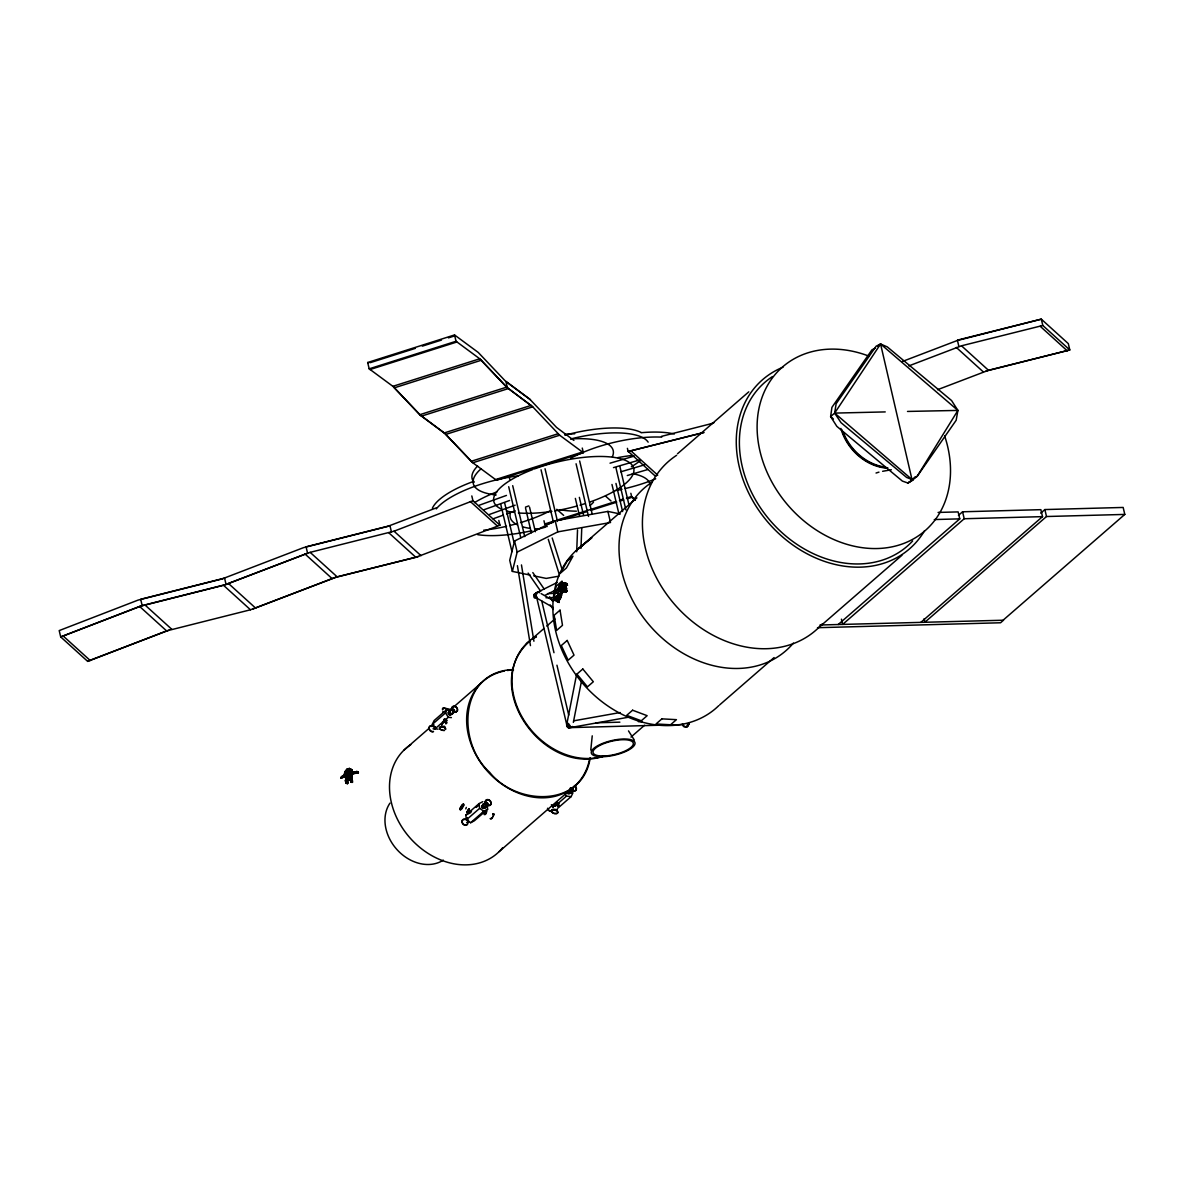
<?xml version="1.0" encoding="UTF-8"?>
<svg xmlns="http://www.w3.org/2000/svg" width="1184" height="1184" viewBox="0 0 1184 1184"><rect width="100%" height="100%" fill="white"/><g stroke="black" fill="none" stroke-linecap="round" stroke-linejoin="round"><path stroke-width="1.5" d="M561.172 594.708L558.685 593.051M351.145 779.176L350.568 778.495L350.168 780.108C355.526 786.872 348.185 774.588 349.961 779.694L351.485 780.404L352.048 778.48M348.732 778.243L346.882 781.854L345.417 781.026L348.155 777.148M352.122 779.708L351.722 775.15L350.582 773.7L351.811 774.943L351.456 776.97L351.234 774.676L352.876 773.996M567.003 792.496L567.876 793.665A1.598 1.273 49.1 0 0 569.83 792.866M345.669 772.649C344.929 774.247 338.757 779.753 342.28 777.488M351.796 776.467L349.65 775.994L349.502 777.858M351.219 778.199C351.382 785.318 351.811 773.196 351.026 773.685M346.379 776.349L350.331 775.209L346.379 776.349C342.324 779.59 345.758 768.283 351.308 772.22C352.24 764.627 349.694 776.556 350.568 770M565.345 589.454C565.538 595.138 567.358 582.069 563.969 590.165C567.195 590.594 566.662 592.799 566.618 590.86M566.337 591.349L565.686 591.734L566.855 591.23M345.639 776.29L341.036 778.243L341.895 776.689M352.492 782.284L352.299 781.381M563.91 592L559.603 588.626L558.478 590.49L559.322 591.171C555.666 592.74 560.21 594.945 557.412 592.962M566.204 591.896L566.1 591.097M347.948 779.235C348.17 783.571 345.077 785.54 346.083 779.916L346.335 782.106M563.392 585.784L561.201 587.072L562.666 587.915L563.643 586.45L562.37 585.947L561.542 586.938L562.282 586.642L561.216 585.814L560.506 587.027L561.616 586.08M341.525 777.459L341.525 777.873M358.264 772.264L357.731 773.152L358.471 772.708M561.468 586.716L560.432 586.968L561.157 585.74M562.637 585.71L560.52 584.171C553.283 600.791 560.15 579.109 563.599 583.372M358.293 772.397L354.534 773.374M565.774 588.981L565.774 587.678L563.939 587.308M568.912 727.065L567.269 726.591L570.2 725.481M576.697 551.774L577.526 529.929M580.974 548.34L581.744 528.316M351.722 775.313L351.5 769.378L352.092 771.11L351.071 772.294M566.07 591.615L565.863 590.801L566.144 591.763M341.229 777.873L341.288 777.104M563.673 588.241L562.356 588.478C560.787 583.312 565.641 589.632 561.246 586.613C560.55 587.634 563.939 584.866 561.512 586.036M350.656 775.949C348.481 775.624 350.05 779.383 349.176 776.734M351.737 775.668L350.79 773.315L351.766 774.721M560.698 586.11L560.535 587.012L560.742 586.258M561.867 587.427L560.239 586.835L561.246 586.317M352.876 772.782L352.906 771.983L353.039 773.566M566.677 591.526L566.692 590.979M348.096 778.983L348.496 776.941M563.969 590.165L566.648 590.609L565.656 590.609M561.926 585.68C563.599 587.826 560.402 586.598 563.051 586.036M347.652 778.909L348.644 777.163M351.47 776.926L351.234 774.676L351.5 775.624M565.863 590.801L565.434 591.556L564.96 590.268L566.529 590.12C564.265 587.205 567.595 588.404 565.39 587.59M346.808 778.465C346.29 777.03 344.056 782.18 346.882 781.854L346.779 781.899M341.125 777.089L343.789 775.609M346.039 777.503L346.113 776.452L345.343 777.71M349.058 770.014C348.584 772.752 344.884 772.427 348.94 770.71M350.168 775.15L352.033 775.594L351.544 772.397M348.836 778.125L347.622 776.645L346.379 777.755M565.76 591.748L565.715 590.89M353.616 772.353L357.08 771.42L358.293 772.752M560.639 586.48L560.905 586.361M556.51 600.303C550.871 595.404 558.67 606.09 561.157 596.736M590.772 750.094L592.237 735.841M351.026 772.649L351.855 770.547M565.538 590.594L565.848 591.763M349.25 769.482L349.428 768.682C352.358 769.186 351.5 773.966 351.618 769.482M351.352 776.926L351.929 775.032L350.79 773.315M344.692 774.04C343.079 773.818 347.578 768.816 347.09 769.26L349.339 768.446L349.739 769.23M346.542 772.19L346.616 771.45M351.16 774.721L351.219 775.476M351.929 775.032L351.781 770.31M565.671 587.16L564.872 584.422M557.442 601.235L557.427 600.007M358.101 772.264L357.923 772.072M356.872 771.938L357.775 771.998L356.443 771.82M351.396 776.882L351.855 775.698M557.901 600.688L557.161 599.74L560.506 594.501M352.048 772.234L350.39 769.2M346.72 777.636L346.512 776.808M351.352 775.816L352.151 774.543M341.125 777.977L341.007 778.066M346.705 770.947L347.001 769.186L349.413 768.52M349.162 770.162L349.339 768.446M564.117 584.896L564.28 583.046L566.84 584.215L564.457 584.837M565.508 583.771L567.018 583.875L566.366 585.281M566.855 584.422L563.969 583.549M352.107 774.588L351.574 772.826L352.462 771.909M350.642 780.345L350.479 779.324L351.411 779.353L349.739 778.717M561.497 584.659L562.03 581.122L556.154 586.228L553.994 600.406L556.347 598.364M590.224 757.79C582.498 808.228 515.928 805.727 489.554 772.205C456.595 742.679 458.918 671.861 512.672 669.582M346.601 771.628L346.72 770.754M563.11 586.924C558.818 586.435 565.774 588.626 562.06 585.74M560.876 593.998C558.952 593.184 554.867 597.624 556.687 599.296M561.778 586.435L561.719 587.249L560.979 586.702M345.536 780.863L346.394 778.776M560.52 586.124L560.831 586.983M345.491 771.613L345.269 773.803L345.491 771.287L346.113 772.738M833.388 418.973L830.62 416.59L834.661 413.098L836.141 403.7L876.16 346.187L880.57 343.982L887.334 346.927L951.581 400.562L957.9 410.419L956.169 420.276L917.289 476.16L907.95 483.028L902.4 481.104L836.836 426.358L830.62 416.59L831.923 407.355L871.942 349.842L875.006 348.274M347.815 783.408L347.134 780.804M346.69 783.157L347.844 782.683L346.512 780.463M560.95 595.138L560.772 596.011M342.235 775.979L342.383 776.808M566.633 725.037L576.623 674.244M573.352 722.388L581.566 680.667M357.494 772.042L358.175 772.53M463.595 805.372L463.566 803.98A3.715 1.006 -58.9 0 0 462.012 805.15L460.842 806.866A3.182 0.873 -58.9 0 0 459.925 809.264L460.236 809.856A3.715 1.006 -58.9 0 0 461.79 808.687L462.367 807.799M466.318 807.414L465.771 808.894M468.864 811.44L467.502 812.786L467.029 811.499M468.376 809.353L467.724 812.298L468.568 811.824M466.97 811.839L469.175 808.776L467.058 812.52M469.426 809.545L468.864 811.543M471.454 811.025L471.262 811.691M566.5 590.254L565.36 589.869L565.893 588.922M346.808 770.266L346.986 769.467M348.377 775.283L347.341 775.15M351.322 770.384L351.678 772.516L352.758 772.382M351.826 771.509L352.151 772.294M564.916 584.482L561.586 582.587L558.966 587.175M565.508 591.541L565.464 590.905M484.374 813.408L485.351 813.216M485.07 813.571L485.928 811.247L484.389 813.156M484.937 813.852L485.988 813.586L486.21 811.676M351.84 776.867L351.16 777.947M450.941 714.426L451.045 713.552L449.95 715.032M620.357 514.004L607.895 511.414L555.207 520.768L514.552 541.014L509.727 560.298L512.346 571.398L530.166 575.084M512.346 571.398L517.171 552.114L514.552 541.014M561.616 586.184L562.533 582.839M567.506 585.177L565.552 584.2M356.325 771.79L354.889 771.894M561.941 590.653L559.603 588.626M566.085 583.697L564.901 584.082L566.648 584.704M346.734 776.556L347.297 777.281L346.69 776.393M561.527 595.419L560.728 597.358M556.954 599.622L559.958 595.152M353.824 773.7L356.813 773.004L356.414 771.494M555.829 599.444L555.77 598.305M356.591 772.294C357.154 774.395 355.94 771.391 354.031 772.412M354.105 772.96C355.925 771.568 356.28 774.44 355.274 772.101M348.303 779.161L347.46 781.351M555.459 804.632L555.03 805.816M556.214 803.788L556.302 802.634L558.093 802.708A1.598 0.932 19.5 0 0 557.131 802.486L556.672 802.5M349.857 770.162L350.775 770.384M484.522 812.994L484.241 814.577L486.372 810.966M484.863 813.408C483.782 815.954 486.994 813.497 484.907 814.089M493.343 815.761L493.906 813.66L492.87 813.896M493.772 814.844L492.929 816.62M565.789 585.68C567.225 590.254 561.852 583.89 564.531 585.828M463.299 806.141L463.743 805.238M467.591 811.469L467.354 812.683M558.064 600.081C560.728 594.442 560.121 601.96 557.279 599.518M559.425 595.434L559.751 594.649M357.538 771.983L357.672 772.634M347.504 780.596L346.882 779.856L348.14 778.436M348.629 778.495L348.274 777.03L346.838 777.163M434.957 726.887L434.498 726.621A1.746 1.406 49 0 0 434.913 726.976M351.885 780.345L351.826 779.013M486.224 813.097L486.713 811.084L485.351 812.89M486.298 813.068L486.372 811.617M566.81 588.433L565.893 590.165L565.227 589.736L566.248 587.797M345.314 776.082L342.768 777.459L343.256 775.668M438.124 729.152L435.031 728.811L432.278 724.416L434.128 720.538L447.404 709.009L452.036 709.527M432.278 724.416L445.539 712.886L447.404 709.009M559.085 595.034L559.499 594.22M557.842 808.169L571.117 796.64L572.982 792.762M350.982 771.85L351.293 770.532M561.749 587.308L562.37 586.006L563.184 586.435M554.719 599.696L558.685 593.45M463.432 806.067L462.411 807.873M469.116 811.01L469.338 809.131M561.172 589.987L559.928 589.188C557.575 594.279 558.434 585.932 561.231 585.266C561.867 583.801 556.776 590.194 557.975 590.209M562.814 587.56L562.726 586.036M558.508 596.484L557.176 599.104L555.148 597.994L559.07 593.85M560.432 591.911L560.254 591.053M559.381 594.886L558.582 594.028M559.825 594.856L555.429 591.615L557.842 588.803M557.723 590.254L561.083 585.133M561.926 584.926L563.806 585.784M555.488 591.6L557.96 592.947L559.114 590.994L557.62 590.18M565.73 587.664L566.455 588.063M483.649 811.691L482.45 812.994M493.003 816.634L491.33 818.973L490.265 818.751M345.047 775.254C342.457 775.875 343.33 777.844 345.151 775.816M564.161 583.712L564.28 583.046M566.085 587.856L564.783 590.357L565.449 590.964M565.079 584.23C566.707 583.224 563.673 581.936 563.51 583.401L565.375 587.131M556.658 598.66L558.67 596.248M557.264 600.673L556.08 600.199M957.9 410.419L917.186 476.308L911.991 479.535L906.618 477.433L841.04 422.703L834.661 413.098L880.57 343.982L957.9 410.419L907.506 411.44M351.352 771.494L351.648 772.738M558.892 598.704L558.182 599.666M559.588 585.547L557.368 589.884M558.878 586.983L559.736 585.636M564.975 590.328L566.736 590.328M557.96 597.047L557.028 598.334M482.658 808.154A1.598 1.273 49 0 1 481.873 806.126L483.694 805.756L482.82 805.46M483.827 804.173A1.746 1.406 49 0 0 483.457 804.41L482.983 805.164A1.584 1.258 49 0 0 483.753 807.192A1.584 1.258 49 0 0 485.603 806.837M559.174 601.59C558.656 602.73 553.609 600.288 557.057 599.711M915.173 476.797L913.071 479.831L907.95 483.028L912.968 479.964M452.036 713.449L450.616 714.011A1.584 1.258 49 0 1 449.358 712.664M567.388 585.059L566.204 585.192L567.476 585.162M560.624 584.452L562.045 582.691M557.324 598.142L557.916 597.313M561.926 586.864L561.69 585.769M470.758 812.594L465.815 815.125L466.333 819.89L470.61 822.732L474.355 820.793L487.63 809.264L487.275 806.082M565.597 588.685L565.271 589.78M556.495 597.387L557.146 596.618M566.514 589.765L565.227 589.721M491.908 818.203L490.428 818.558M560.639 590.698L559.928 589.188M566.322 590.846L566.115 589.795M355.378 771.82L356.103 772.989M564.28 584.038L565.005 584.733M349.961 778.88L350.538 777.947L349.487 776.734M344.263 775.18L347.489 773.833M565.508 583.534L566.5 583.919L565.094 584.126M344.381 775.372L350.952 773.048M347.312 784.06L347.77 782.802M677.5 453.783L748.776 391.845M636.903 497.872L575.631 551.122L591.822 537.743L581.507 546.016M345.476 780.212L346.882 779.856M403.936 750.182L428.726 728.634M450.764 709.482L481.074 683.138M526.362 643.8L544.018 628.452M546.742 626.084L554.882 619.01M435.031 728.811L448.307 717.282L451.4 717.622M877.892 346.32L880.57 343.982L911.991 479.535L834.661 413.098L885.232 411.914M465.815 815.125L479.091 803.581L482.835 801.657M476.205 807.414L478.854 805.105M466.333 819.89L479.609 808.361L479.091 803.581M470.61 822.732L483.886 811.203L487.63 809.264M499.056 851.696L576.208 784.652M630.998 737.055L644.584 725.244M557.205 804.188L566.485 796.107L571.117 796.64M719.694 704.85L774.084 657.564M818.795 627.52L901.927 555.281M958.433 515.38L962.577 511.784L1040.869 509.668L1042.512 516.638L920.945 622.281M838.198 624.516L959.765 518.858L958.122 511.902L938.083 512.435M1042.512 516.638L964.22 518.74L842.653 624.397L841.424 619.173M1040.721 513.16L1044.865 509.564L1123.157 507.448L1124.8 514.418L1003.233 620.076M1124.8 514.418L1046.508 516.52L924.941 622.177L924.112 618.699M345.491 773.907L350.064 772.456M485.84 806.97A1.746 1.406 49 0 1 483.205 804.765L483.516 804.558A1.584 1.273 49 0 0 483.738 806.615A1.584 1.273 49 0 0 485.721 806.866M350.494 780.744L351.145 782.254L352.492 782.239M529.1 641.639C479.268 687.386 544.581 777.355 604.772 755.851M492.81 814.118L493.772 814.326M450.704 714.736L450.364 714.973A1.613 1.288 49 0 1 448.218 713.612A1.613 1.288 49 0 1 449.698 712.161M342.354 777.089L342.398 776.349M351.485 771.761L352.092 772.575M453.531 712.22L453.709 709.956A1.613 1.288 49 0 0 451.696 709.69M351.574 771.642L351.174 772.16M563.036 591.216L564.428 591.6M532.504 638.916L536.396 636.874M517.171 552.114L557.827 531.868L610.515 522.514L607.895 511.414M535.79 593.125L557.205 582.484M545.173 595.256L555.059 590.342M563.895 585.31L563.096 585.636M444.4 719.25L443.808 719.916A1.776 0.962 18.8 0 1 444.385 719.236L444.799 719.176M445.806 723.764A2.338 1.273 18.8 0 0 446.59 722.906C446.723 721.056 442.387 720.153 443.512 722.358M342.857 776.068L343.73 777.133L343.493 776.334M443.482 721.589C440.936 724.46 444.977 717.8 446.738 722.462A2.338 1.273 18.7 0 1 445.954 723.335M345.136 776.349L343.76 776.882M391.46 532.03L389.95 525.696L306.064 546.83L307.559 553.165L226.07 584.467L142.184 605.616L60.695 636.918L139.594 606.43L223.495 585.296L310.149 552.351L394.035 531.202L472.949 500.728L499.944 525.208L415.865 557.324L337.144 576.83L250.49 609.775L166.604 630.909L87.69 661.397L60.695 636.918L59.2 630.584L138.099 600.096L222 578.961L303.489 547.659L387.375 526.51L436.644 507.744M902.252 361.534L960.002 339.468L1041.298 319.147L1068.308 343.626L1069.803 349.961L988.492 370.281L937.536 389.714M908.838 365.9L961.497 345.802L1042.808 325.482L1069.803 349.961L985.917 371.095M169.179 630.095L87.646 661.19M710.548 424.035L713.937 422.732M253.08 608.946L334.569 577.644L418.455 556.51M347.06 769.526L346.246 769.733M479.15 505.272L506.456 495.415M484.004 509.727L509.608 500.477M489.554 514.418L515.158 505.168M492.988 518.858L503.23 515.158M506.648 513.93L515.188 510.852M525.43 507.152L528.834 505.908M562.726 585.68L561.26 584.63M555.518 591.837L557.62 593.658M351.189 775.772L352.033 775.594M582.262 448.07L583.357 452.717L496.496 480.26L472.801 462.766L444.281 432.93L419.787 414.696L392.881 386.324L369.186 368.831L367.676 362.496L454.538 334.954L478.247 352.447L505.139 380.819L529.648 399.052L556.554 427.424L573.9 440.418M370.222 362.674L415.392 348.348M422.333 346.142L441.454 340.089M448.396 337.884L453.605 336.226M369.186 368.831L456.032 341.273L479.742 358.782L506.648 387.153L532.756 406.837L559.662 435.224L583.357 452.717M369.985 369.556L456.846 342.013M392.881 386.324L479.742 358.782M394.494 387.775L481.34 360.232M419.787 414.696L506.648 387.153M421.386 416.161L508.247 388.618M444.281 432.93L531.142 405.387M445.894 434.38L532.756 406.837M471.188 461.301L558.049 433.758M472.801 462.766L559.662 435.224M495.696 479.535L582.558 451.992M713.138 423.206L661.442 436.378M627.402 448.336L628.156 451.504L704.095 432.515M628.112 451.311L655.152 475.983L657.742 475.169L630.746 450.69M553.431 521.241L544.744 523.994L543.974 520.738M556.909 520.146L615.961 501.409M619.439 500.314L622.917 499.204M626.395 498.109L631.605 496.451L634.935 499.87M552.499 522.529L545.543 524.734L544.744 523.994L547.186 526.584M559.44 520.324L587.234 511.503M590.712 510.408L616.775 502.149M620.238 501.039L623.716 499.944M627.194 498.834L632.404 497.191M876.042 473.023L878.957 472.135M556.643 589.647L557.412 590.446M347.548 775.12L348.718 775.18M355.955 773.019L353.158 773.492L353.024 772.057M561.867 582.454L562.829 583.046L562.104 582.38M610.041 463.181L634.298 456.077M613.475 467.621L639.464 460.014M620.756 471.809L645.014 464.705M627.283 475.539L648.077 469.441M565.212 589.469L566.352 589.558L566.07 590.609M957.456 340.489L1041.298 319.147L1042.808 325.482M628.156 451.504L703.311 432.574M561.956 593.465L560.432 593.376M445.939 723.498A1.939 1.066 18.7 0 0 446.22 722.936L443.571 721.663A1.776 0.962 18.7 0 0 442.979 722.314L443.068 722.625A1.998 1.095 18.7 0 0 443.556 722.891M442.949 722.965L442.579 721.796L444.178 721.012M560.713 594.205C556.406 592.873 564.235 595.759 560.343 594.279M573.604 720.849L620.164 712.531M569.474 727.76L630.347 716.882M558.907 576.164L546.194 578.414L533.718 575.824M882.628 471.291L891.33 469.767M445.88 721.174L446.294 721.115A1.761 0.962 18.7 0 0 446.871 720.464L446.871 720.464M444.533 726.354L443.63 726.384M444.814 726.636L443.645 726.65A1.968 1.08 18.8 0 1 443.008 726.488M443.541 730.424L444.37 730.321M444.533 730.484L441.617 730.232M934.28 519.554L959.765 518.858M547.526 593.613L554.837 593.406M545.957 597.772L555.118 597.535M819.979 625.004L1003.499 620.224L1000.569 622.769L817.493 627.698M595.833 722.802L619.868 722.166M638.339 721.663L642.039 721.559M568.394 727.672L664.476 725.082M671.876 724.889L682.961 724.593M558.463 805.431L555.784 803.995L554.734 805.712M555.636 804.41L557.486 804.706M556.51 804.247L555.104 804.602L555.133 805.712M562.237 590.313L563.081 590.313M351.337 778.347L350.612 779.131M443.808 721.189L446.264 722.314A1.761 0.962 18.7 0 1 445.672 722.95M562.563 583.046L563.584 583.623M486.432 802.811L485.248 803.048A1.569 1.258 49 0 0 485.159 804.72M443.423 726.798L439.382 727.331L439.945 729.211L442.624 730.35M555.977 600.347L557.782 601.146M346.882 781.854L345.55 780.996M561.882 594.886L560.372 594.324M445.273 719.221L446.768 720.138M351.293 782.017L352.136 782.476M557.057 600.096L558.256 600.362M555.636 598.66L556.865 599.326M558.818 601.664L559.277 602.508L557.013 601.28M560.313 597.802L558.952 596.884M563.702 592.059L562.755 591.349L563.244 592M564.561 582.78L565.508 583.283M559.011 602.36L556.184 600.984M447.611 708.831L443.822 707.854A3.715 1.939 21 0 0 442.446 709.053L442.579 709.675M541.132 593.613L553.727 600.85M553.283 607.57L535.952 597.624A3.049 2.827 -60.2 0 0 536.752 598.038M556.806 810.344L552.972 809.412A3.715 2.161 19.5 0 0 551.433 810.759L551.922 812.12A3.182 1.85 19.5 0 0 554.452 813.6L556.421 813.674A3.715 2.161 19.5 0 0 557.96 812.328L557.25 811.025M557.634 804.291L558.907 805.86A2.309 1.347 19.5 0 1 558.434 806.526M557.886 804.735L558.759 806.289A2.309 1.347 19.5 0 1 558.286 806.94M563.332 585.192L564.753 586.346M558.197 601.516L559.04 602.034M479.609 808.361L483.886 811.203M561.246 588.034L563.599 589.78M565.626 587.101L566.751 584.319M530.447 399.778L505.953 381.559L507.448 387.878L531.942 406.112M393.68 387.05L420.586 415.436L445.095 433.655L471.987 462.041M349.132 777L349.398 777.281M444.192 727.346L445.51 729.048M440.848 729.684C436.511 726.28 445.495 725.348 445.791 729.107M561.823 590.712L563.288 591.867M568.128 791.534L569.001 792.688A1.584 1.258 49 0 0 570.614 792.644M562.948 592.37L562.193 592.015L562.859 592.385M350.124 779.679L351.026 780.685M562.726 591.408L563.628 592.178M605.557 496.111L611.048 501.01M556.791 509.283L563.658 515.395M1040.218 326.296L1067.213 350.775M961.497 345.802L988.492 370.281M956.332 347.445L983.327 371.924M367.676 362.496L368.49 363.222M470.359 501.542L497.354 526.022M394.035 531.202L421.045 555.681M388.87 532.844L415.865 557.324M310.149 552.351L337.144 576.83M304.984 553.994L331.979 578.473M228.66 583.653L255.655 608.132M223.495 585.296L250.49 609.775M144.774 604.802L171.769 629.266M139.594 606.43L166.604 630.909M63.285 636.089L90.28 660.568M557.472 810.981L553.12 809.59A3.404 1.983 19.5 0 0 551.714 810.818L552.158 812.076A2.916 1.702 19.5 0 0 554.482 813.438L556.273 813.497A3.404 1.983 19.5 0 0 557.679 812.268L557.605 811.647M635.275 500.329L631.605 496.451L630.85 493.284M480.541 359.507L507.448 387.878M560.091 591.319L560.89 592.192M562.385 593.539L562.03 593.362M350.642 781.455L351.204 782.328M568.646 791.696L569.297 792.496A1.746 1.406 49 0 0 570.732 792.703M568.305 791.992L568.616 792.377A2.102 1.672 49.1 0 0 571.724 791.785M445.865 722.255L446.072 722.876A1.776 0.962 18.8 0 1 445.806 723.394M532.815 572.582L544.344 589.262M549.583 596.84L552.736 601.383M528.153 573.1L540.733 591.29M550.175 604.935L553.313 609.494M448.751 710.074L443.97 708.032A3.404 1.776 21 0 0 442.712 709.127L442.831 709.704M628.497 730.898L634.284 739.985M564.65 793.176L566.485 796.107M551.374 804.72L553.224 807.651M445.539 712.886L448.307 717.282M346.483 776.97L347.09 778.006M559.026 803.581L559.055 803.906A1.732 1.006 19.5 0 1 558.33 804.543M556.006 803.462L556.199 803.788A1.539 0.903 19.5 0 0 556.524 804.084M558.271 806.6A1.954 1.14 19.5 0 0 558.404 806.289L556.82 804.794L555.592 805.564A1.524 0.888 19.5 0 0 555.903 805.86M351.145 771.657L351.071 771.998M352.166 780.167L352.654 781.174M350.257 779.812L350.864 781.262M351.737 779.235L352.136 780.049M353.084 773.522L353.409 772.767M351.766 773.537L352.107 774.336M345.92 783.305L345.639 781.174M570.348 790.202L570.17 789.299A1.598 1.273 49 0 1 571.709 788.292A1.598 1.273 49 0 1 573.012 790.128A1.598 1.273 49 0 1 571.487 791.09M350.982 771.198L351.174 771.346M552.188 537.965L562.06 569.4M548.266 539.268L559.218 574.196M348.481 774.839L348.806 776.127M1044.865 509.564L1046.508 516.52M957.412 340.282L958.862 346.424M962.577 511.784L964.22 518.74M619.942 466.733L629.074 505.376M615.946 467.769L625.907 509.934M615.961 483.427L622.606 511.532M611.965 484.463L619.025 514.33M579.657 460.976L592.118 513.678M576.075 463.773L588.537 516.461M579.346 497.354L583.505 514.922M575.35 498.39L579.509 515.958M545.04 468.746L557.501 521.448M555.207 520.768L557.827 531.868M541.044 469.796L553.505 522.484M529.544 507.137L535.36 531.734M525.548 508.188L531.364 532.77M541.769 601.028L553.979 652.71M556.939 665.186L568.734 715.092M512.702 485.662L524.749 536.618M536.5 596.721L567.254 726.813M508.706 486.713L520.753 537.654M504.739 503.259L513.886 541.917M500.743 504.31L511.962 551.729M498.819 520.457L499.944 525.208M454.538 334.954L456.032 341.273M471.809 495.933L472.949 500.728M226.07 584.467L224.575 578.132L140.689 599.282L142.139 605.424M521.463 564.931L533.925 641.24M517.408 565.671L530.462 645.606M463.714 804.765L463.432 804.232A3.404 0.932 -58.9 0 0 462.012 805.298L460.931 806.866A2.916 0.799 -58.9 0 0 460.102 809.072L460.384 809.604A3.404 0.932 -59 0 0 461.804 808.539M558.389 805.357L558.434 805.668A1.732 1.006 19.5 0 1 558.33 805.949M555.192 805.786L556.806 804.868L558.256 806.23A1.746 1.021 19.5 0 1 558.138 806.511M484.567 807.384L484.537 806.926A1.569 1.258 49 0 1 483.087 808.376A1.569 1.258 49 0 1 481.873 806.171M564.546 586.524L564.605 587.382M351.663 775.002L351.722 775.875M887.808 467.769A46.309 36.985 49 0 1 841.809 429.688M885.055 467.073A46.309 36.985 49 0 1 843.422 432.619M887.364 468.154A46.309 36.985 49 0 1 840.892 428.416M793.384 643.09A107.833 86.121 49 0 1 650.608 626.514A107.833 86.121 49 0 1 651.91 482.288M822.436 623.702A112.036 89.481 49 0 1 674.525 604.314A112.036 89.481 49 0 1 676.597 455.307M944.625 435.89A108.543 86.698 49 0 1 871.32 548.488A108.543 86.698 49 0 1 757.109 428.297A108.543 86.698 49 0 1 868.76 356.073M924.586 530.654A112.036 89.466 49 0 1 768.372 522.736A112.036 89.466 49 0 1 783.024 367.188M912.642 540.984A108.543 86.684 49 0 1 769.792 520.102A108.543 86.684 49 0 1 772.501 376.556M718.777 705.634A105.376 84.153 49 0 1 581.729 682.236A105.376 84.153 49 0 1 583.653 544.566M568.749 723.838A2.072 1.036 88.5 0 1 569.045 727.02A2.072 1.036 88.5 0 1 567.432 726.813A2.072 1.036 88.5 0 1 567.817 723.72M689.384 722.832A2.072 1.036 88.5 0 1 687.874 724.164M688.481 723.261A3.049 3.004 -8.5 0 1 686.054 727.154A3.049 3.004 -8.5 0 1 682.532 724.194M687.238 725.259A3.049 1.184 32.6 0 1 685.669 726.517M684.041 725.629A3.049 1.184 32.6 0 1 682.443 723.883M687.312 723.986A2.072 0.77 -8.7 0 1 688.422 724.534A2.072 0.77 -8.7 0 1 687.297 725.378M537.329 597.89A3.049 1.006 63.6 0 1 536.352 596.425M535.952 595.552A3.049 1.006 63.6 0 1 535.671 593.258A3.049 1.006 63.6 0 1 537.033 593.761M535.346 596.973A3.049 2.827 -60.2 0 1 539.549 592.71M569.83 727.479A3.049 1.332 79.9 0 1 567.994 726.517A3.049 1.332 79.9 0 1 567.595 722.625M572.464 726.473A3.049 1.554 11.1 0 1 567.787 726.502A3.049 1.554 11.1 0 1 567.95 723.986M443.319 860.132A39.546 31.568 49 0 1 397.572 850.245A39.546 31.568 49 0 1 389.965 803.137M502.593 847.803A69.59 55.574 49 0 1 410.256 838.198A69.59 55.574 49 0 1 410.73 744.721M589.706 758.411A69.59 55.574 49 0 1 490.132 774.084A69.59 55.574 49 0 1 504.31 671.017M507.329 670.499A69.59 55.574 49 0 1 513.53 669.981M467.887 823.102A3.345 2.679 49 0 1 464.705 825.159A3.345 2.679 49 0 1 461.952 821.326A3.345 2.679 49 0 1 465.134 819.269M467.458 823.827A3.064 2.457 49 0 1 464.158 824.686A3.064 2.457 49 0 1 462.234 821.134A3.064 2.457 49 0 1 465.12 819.52M552.691 810.788A3.345 2.679 49 0 1 547.511 808.406M552.499 810.581A3.064 2.457 49 0 1 547.748 808.406M433.507 731.653A3.345 2.679 49 0 1 429.185 729.3A3.345 2.679 49 0 1 431.213 725.674M433.374 731.401A3.064 2.457 49 0 1 429.289 728.811M429.215 727.938A3.064 2.457 49 0 1 431.272 725.925M468.686 821.163A1.628 1.273 52 0 1 468.198 822.096M433.092 728.737A1.628 1.332 50.8 0 0 434.247 729.018A2.072 1.643 49 0 0 435.209 728.634M432.5 726.295A1.613 1.288 49 0 1 432.722 725.955M467.769 822.377A2.072 1.643 49 0 1 466.659 822.406M466.348 818.692A2.072 1.643 49 0 1 466.925 818.78A2.102 1.672 48.8 0 1 467.058 817.744M431.968 726.576A2.072 1.643 49 0 1 432.397 725.614M468.376 820.66A1.746 1.406 49 0 1 467.473 820.098M467.162 819.654A1.746 1.406 49 0 1 467.044 818.203M553.387 806.57A1.746 1.406 49 0 1 552.647 805.771M468.405 820.512A1.613 1.288 49 0 1 467.591 819.979A2.102 1.672 48.8 0 0 468.109 820.423M553.446 806.437A1.569 1.258 49 0 1 552.78 805.712M435.431 727.509A1.776 1.436 50.3 0 1 434.321 726.769A2.102 1.672 49.1 0 1 433.832 724.504M468.42 820.912A2.102 1.672 48.9 0 1 467.103 817.522M553.313 806.792A2.102 1.687 48.9 0 1 552.425 805.845M435.076 726.991A1.776 1.436 50.3 0 1 434.587 726.532M553.579 806.556A2.102 1.687 48.9 0 1 552.691 805.608M554.438 809.308A1.968 1.14 19.5 0 0 555.592 809.841L556.806 809.886A2.294 1.332 19.5 0 0 557.279 809.708M555.163 809.382A1.539 0.903 19.5 0 0 555.636 809.545L556.569 809.59A1.746 1.021 19.5 0 0 557.19 809.234M443.23 712.146A1.746 0.903 21 0 1 443.586 712.028M442.875 711.895A2.294 1.199 21 0 1 443.319 711.747M441.558 725.052A2.294 1.258 18.7 0 1 442.328 724.208M442.032 725.141A1.776 0.962 18.8 0 1 442.283 724.623M444.533 721.633A1.776 0.962 18.7 0 1 446.028 722.358M448.322 712.768A1.598 1.273 48.9 0 1 449.284 712.146M449.313 712.22A1.584 1.258 49 0 1 450.394 711.184M486.076 807.074A2.102 1.687 49 0 1 483.383 807.37A2.102 1.687 49 0 1 482.894 804.439A1.776 1.436 51.2 0 1 483.886 803.98M571.413 791.415A2.102 1.672 49 0 1 568.394 792.629A1.776 1.391 50 0 1 567.713 791.474M450.334 710.666A2.102 1.687 49 0 0 448.943 712.65A2.102 1.687 49 0 0 451.222 714.529L451.755 714.396A2.102 1.687 49 0 0 452.628 713.197M486.343 806.852A2.102 1.687 49 0 1 483.649 807.148A2.102 1.687 49 0 1 483.161 804.217A1.776 1.436 51.3 0 1 483.56 803.862M450.586 710.444A2.102 1.672 49 0 0 449.21 712.413A2.102 1.672 49 0 0 451.489 714.307L452.022 714.174A2.131 1.702 49 0 0 452.776 713.449M568.646 792.422A1.776 1.391 50 0 1 567.98 791.252M484.744 804.321A1.584 1.273 49 0 1 485.174 804.528M570.229 792.644A1.613 1.288 49.1 0 1 568.971 792.081A1.746 1.406 49 0 1 568.586 791.711M569.978 789.758A1.613 1.288 49.1 0 1 570.792 790.276M571.265 791.149A1.613 1.288 49.1 0 1 571.31 791.608M452.14 713.478A1.584 1.273 49 0 1 449.742 711.495A1.613 1.288 49 0 1 450.334 710.948M484.759 804.143A1.746 1.406 49 0 1 485.233 804.365M485.973 805.164A1.746 1.406 49 0 1 486.165 805.653A1.569 1.258 49 0 0 487.749 804.661A1.569 1.258 49 0 0 486.461 802.856M570.022 789.639A1.746 1.406 49 0 1 570.91 790.202M571.236 790.646A1.746 1.406 49 0 1 571.354 792.096M452.54 713.227A1.746 1.406 49 0 1 449.905 713.079A1.746 1.406 49 0 1 450.719 710.696M485.647 805.771A2.072 1.643 49 0 0 488.134 805.046A2.072 1.643 49 0 0 486.476 802.397A1.628 1.302 52.2 0 0 484.937 802.708A2.072 1.643 49 0 0 484.641 803.137M484.774 804.839A2.072 1.643 49 0 1 484.508 803.67M571.162 787.819A2.072 1.643 49 0 1 573.426 789.965A2.072 1.643 49 0 1 571.472 791.534M570.185 788.204A2.072 1.643 49 0 1 570.629 787.922M453.753 712.635A2.072 1.643 49 0 1 452.643 712.664M451.074 709.764A2.072 1.643 49 0 1 453.96 709.69A1.628 1.332 47.5 0 1 454.612 711.392A2.072 1.643 49 0 1 454.182 712.354M453.516 712.206A1.584 1.273 49 0 1 452.673 712.235M574.595 785.554A3.345 2.679 49 0 1 575.424 790.794A3.345 2.679 49 0 1 570.57 788.144M574.492 785.762A3.064 2.457 49 0 1 575.261 790.572A3.064 2.457 49 0 1 570.821 788.144M456.225 712.117A3.345 2.679 49 0 1 451.755 709.275A3.345 2.679 49 0 1 454.863 706.271A3.345 2.679 49 0 1 457.409 710.962M456.743 711.466A3.064 2.457 49 0 1 452.199 709.867A3.064 2.457 49 0 1 454.552 706.448A3.064 2.457 49 0 1 457.187 710.814M534.369 468.938A71.884 23.754 -13.3 0 1 628.216 461.775A71.884 23.754 -13.3 0 1 589.78 502.046M584.585 503.762A71.884 23.754 -13.3 0 1 580.042 505.154M576.948 506.027A71.884 23.754 -13.3 0 1 555.015 510.866M551.907 511.355A71.884 23.754 -13.3 0 1 518.355 512.938M513.516 512.391A71.884 23.754 -13.3 0 1 506.471 510.926M500.847 508.824A71.884 23.754 -13.3 0 1 532.711 469.56M576.416 511.177A71.884 23.754 -13.3 0 1 559.914 509.623M617.885 457.616A71.884 23.754 -13.3 0 1 631.087 455.559M655.699 478.81A71.884 23.754 -13.3 0 1 625.196 488.548M622.044 489.273A71.884 23.754 -13.3 0 1 615.769 490.561M570.821 458.238A71.884 23.754 -13.3 0 1 661.767 437.133M641.166 432.722A71.884 23.754 -13.3 0 1 674.288 434.025M550.353 510.704A71.884 23.754 -13.3 0 1 520.516 522.618M517.438 523.52A71.884 23.754 -13.3 0 1 509.668 525.563M506.53 526.318A71.884 23.754 -13.3 0 1 483.679 530.21M436.26 508.898A71.884 23.754 -13.3 0 1 518.163 475.835M432.382 508.247A71.884 23.754 -13.3 0 1 473.822 481.326M593.51 502.194A71.884 23.754 -13.3 0 1 590.091 505.524M545.794 527.013A71.884 23.754 -13.3 0 1 534.961 529.944M531.808 530.698A71.884 23.754 -13.3 0 1 477.744 534.694M474.503 502.638A71.884 23.754 -13.3 0 1 496.94 491.863M538.217 529.144A71.884 23.754 -13.3 0 1 534.783 528.908M529.944 528.36A71.884 23.754 -13.3 0 1 522.899 526.895M517.275 524.793A71.884 23.754 -13.3 0 1 510.511 512.583M632.315 473.659A71.884 23.754 -13.3 0 1 650.297 485.218M640.1 460.754A71.884 23.754 -13.3 0 1 631.368 466.748M509.89 479.342A71.884 23.754 -13.3 0 1 509.164 475.687M570.792 438.938A71.884 23.754 -13.3 0 1 648.136 442.15M564.975 435.238A71.884 23.754 -13.3 0 1 641.077 432.441M570.91 438.924A71.884 23.754 -13.3 0 1 612.394 456.713M496.17 494.971A71.884 23.754 -13.3 0 1 481.133 468.746M474.074 482.376A71.884 23.754 -13.3 0 1 477.596 466.037M564.605 434.38A71.884 23.754 -13.3 0 1 574.728 433.773M603.514 756.073A69.59 55.574 49 0 1 524.157 720.508A69.59 55.574 49 0 1 530.314 640.366M533.17 638.339A69.59 55.574 49 0 1 536.174 636.548M345.018 771.435L345.521 772.886L345.018 771.435M567.106 561.275L560.55 573.071L566.426 567.965L572.982 556.169L567.106 561.275M560.032 610.16L554.156 615.266L556.613 630.436L562.489 625.33L560.032 610.16M567.195 640.44L561.32 645.546L568.142 660.228L574.018 655.122L567.195 640.44M582.809 669.004L576.919 674.11L587.456 686.853L593.332 681.747L582.809 669.004M632.596 710.222L626.706 715.343L641.284 720.79L647.16 715.684L632.596 710.222M661.9 718.851L656.01 723.972L670.544 724.771L676.419 719.665L661.9 718.851M565.123 583.016C562.119 581.507 570.392 585.162 565.123 583.016M560.787 590.476L559.558 589.884L562.43 591.867L560.772 590.564M558.478 602.064L557.62 601.576L558.478 602.064M347.504 777.015L346.72 776.171L347.43 777.074M534.043 594.605A2.072 1.036 88.5 0 0 534.65 598.024A2.072 1.036 88.5 0 0 535.819 595.404A2.072 1.036 88.5 0 0 534.043 594.605M485.233 802.012A3.345 2.679 49 0 0 489.791 805.49A3.345 2.679 49 0 0 489.614 800.266A3.345 2.679 49 0 0 485.233 802.012M485.484 802.071A3.064 2.457 49 0 0 489.658 805.253A3.064 2.457 49 0 0 489.495 800.458A3.064 2.457 49 0 0 485.484 802.071M602.005 756.724A22.407 7.4 -13.3 0 0 635.038 743.374A22.407 7.4 -13.3 0 0 602.464 743.478A22.407 7.4 -13.3 0 0 602.005 756.724M602.863 756.028A20.661 6.823 -13.3 0 0 633.336 743.73A20.661 6.823 -13.3 0 0 603.292 743.833A20.661 6.823 -13.3 0 0 602.863 756.028"/></g></svg>
